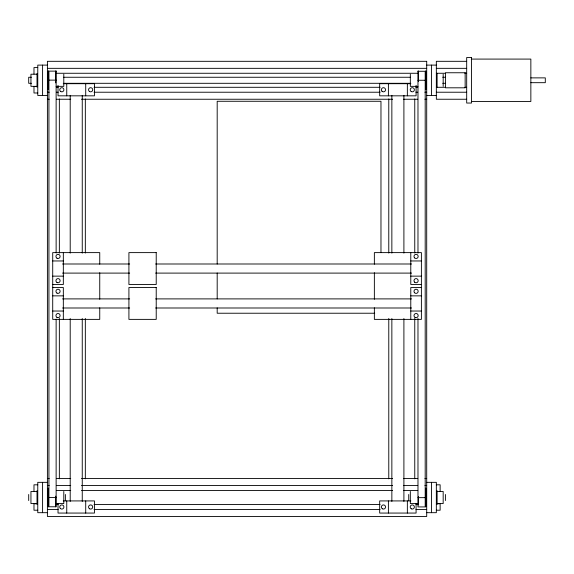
<?xml version="1.0" encoding="UTF-8"?>
<svg xmlns="http://www.w3.org/2000/svg" width="574" height="574" viewBox="0 0 574 574"><rect width="100%" height="100%" fill="white"/><g stroke="black" fill="none" stroke-linecap="round" stroke-linejoin="round"><path stroke-width="0.86" d="M471.505 59.086L530.85 59.086L530.85 101.476L471.505 101.476M466.684 61.318L436.34 61.318L436.34 99.245L466.684 99.245M47.405 65.106L37.769 65.106L37.769 95.456L47.405 95.456M426.704 65.106L436.34 65.106M37.769 67.574L33.981 67.574L33.981 74.024M47.405 68.335L426.704 68.335M436.34 68.335L466.684 68.335M56.13 71.133L48.926 71.133L48.926 506.777L56.13 506.777L56.13 319.13M417.98 71.276L425.191 71.276L425.191 506.921L417.98 506.921L417.98 318.513M56.374 73.264L417.743 73.264M436.34 73.264L445.266 73.264M464.897 73.264L466.684 73.264M37.016 74.218L30.946 74.218L30.946 86.344L37.016 86.344M31.391 77.26L28.7 77.26L28.7 83.302L31.391 83.302M63.649 77.26L410.489 77.26M442.748 77.26L445.438 77.26M530.85 77.877L545.3 77.877L545.3 82.685L530.85 82.685M48.926 80.116L56.13 80.116M417.98 80.26L425.191 80.26M63.649 83.302L410.489 83.302M442.748 83.302L445.438 83.302M63.262 83.696L94.437 83.696L94.437 95.829L58.024 95.829L58.024 85.426M410.855 83.696L379.672 83.696L379.672 95.829L416.085 95.829L416.085 85.426M56.13 86.351L63.793 86.351L63.793 74.211M417.98 86.351L410.324 86.351L410.324 74.211M37.016 86.538L33.981 86.538L33.981 92.988L37.769 92.988M56.374 87.298L58.168 87.298M94.036 87.298L380.081 87.298M415.949 87.298L417.743 87.298M436.34 87.298L445.266 87.298M464.897 87.298L466.684 87.298M47.405 92.227L49.199 92.227M56.374 92.227L58.168 92.227M94.036 92.227L380.081 92.227M415.949 92.227L417.743 92.227M424.911 92.227L426.704 92.227M436.34 92.227L466.684 92.227M426.704 95.456L436.34 95.456M47.405 99.245L49.199 99.245M56.374 99.245L70.717 99.245M81.479 99.245L392.63 99.245M403.393 99.245L417.743 99.245M424.911 99.245L426.704 99.245M52.715 260.962L63.334 260.962M410.776 260.962L421.395 260.962M62.559 263.997L129.674 263.997M155.626 263.997L411.551 263.997M62.559 273.102L129.674 273.102M155.626 273.102L411.551 273.102M52.715 276.137L63.334 276.137M410.776 276.137L421.395 276.137M52.715 284.482L63.334 284.482L63.334 252.617M421.395 284.482L410.776 284.482L410.776 252.617M52.715 287.517L63.334 287.517L63.334 319.374M421.395 287.517L410.776 287.517L410.776 319.374M52.715 295.861L63.334 295.861M410.776 295.861L421.395 295.861M62.559 298.896L129.674 298.896M155.626 298.896L411.551 298.896M62.559 307.994L129.674 307.994M155.626 307.994L411.551 307.994M52.715 311.029L63.334 311.029M410.776 311.029L421.395 311.029M374.707 313.232L217.187 313.232L217.187 307.865M47.405 478.544L49.199 478.544M56.374 478.544L70.717 478.544M81.479 478.544L392.63 478.544M403.393 478.544L417.743 478.544M424.911 478.544L426.704 478.544M47.405 482.339L37.769 482.339L37.769 512.682L47.405 512.682M426.704 482.339L436.34 482.339L436.34 512.682L426.704 512.682M37.769 484.808L33.981 484.808L33.981 491.251M436.34 484.808L440.136 484.808L440.136 491.251M47.405 485.561L49.199 485.561M56.374 485.561L70.717 485.561M81.479 485.561L392.63 485.561M403.393 485.561L417.743 485.561M424.911 485.561L426.704 485.561M56.374 490.497L70.717 490.497M81.479 490.497L392.63 490.497M403.393 490.497L417.743 490.497M37.016 491.444L30.946 491.444L30.946 503.577L37.016 503.577M437.101 491.444L443.171 491.444L443.171 503.577L437.101 503.577M48.926 497.514L56.13 497.514M417.98 497.651L425.191 497.651M63.262 500.923L94.437 500.923L94.437 513.063L58.024 513.063L58.024 503.527M410.855 500.923L379.672 500.923L379.672 513.063L416.085 513.063L416.085 503.527M56.13 503.577L63.793 503.577L63.793 491.444M417.98 503.577L410.324 503.577L410.324 491.444M37.016 503.771L33.981 503.771L33.981 510.221L37.769 510.221M436.34 503.771L440.136 503.771L440.136 510.221L436.34 510.221M56.374 504.532L58.168 504.532M94.036 504.532L380.081 504.532M415.949 504.532L417.743 504.532M47.405 509.461L58.168 509.461M94.036 509.461L380.081 509.461M415.949 509.461L426.704 509.461M445.41 494.494L445.41 500.535M443.171 74.218L443.171 86.344M437.101 73.45L437.101 87.112M437.101 490.684L437.101 504.338M431.526 65.106L431.526 95.456M431.526 482.339L431.526 512.682M425.951 70.975L425.951 89.587M425.951 488.209L425.951 506.82M425.571 70.975L425.571 89.587M425.571 488.209L425.571 506.82M418.36 71.011L418.36 81.666M418.36 496.46L418.36 505.012M417.98 71.011L417.98 253.127M414.758 98.95L414.758 253.055M414.758 318.462L414.758 478.845M408.731 494.494L408.731 500.535M407.361 83.696L407.361 95.829M407.361 500.923L407.361 513.063M403.902 95.349L403.902 253.112M403.902 318.548L403.902 501.411M391.855 95.349L391.855 253.112M391.855 318.548L391.855 501.411M388.777 98.95L388.777 253.055M388.777 318.462L388.777 478.845M388.397 83.696L388.397 95.829M388.397 500.923L388.397 513.063M380.971 252.417L380.971 101.275L217.187 101.275L217.187 264.04M374.363 264.191L374.363 252.617L421.395 252.617L421.395 319.374L374.363 319.374L374.363 307.808M374.363 272.722L374.363 299.276M217.187 272.987L217.187 298.918M99.747 264.191L99.747 252.617L52.715 252.617L52.715 319.374L99.747 319.374L99.747 307.808M99.747 272.722L99.747 299.276M85.713 83.696L85.713 95.829M85.713 500.923L85.713 513.063M85.332 98.95L85.332 253.055M85.332 318.462L85.332 478.845M82.254 95.349L82.254 253.112M82.254 318.548L82.254 501.411M70.207 95.349L70.207 253.112M70.207 318.548L70.207 501.411M66.749 83.696L66.749 95.829M66.749 500.923L66.749 513.063M65.379 494.494L65.379 500.535M59.352 98.95L59.352 253.055M59.352 318.462L59.352 478.845M56.13 71.011L56.13 252.983M55.75 71.011L55.75 82.907M55.75 496.13L55.75 506.785M48.546 70.975L48.546 89.587M48.546 488.209L48.546 506.82M48.166 70.975L48.166 89.587M48.166 488.209L48.166 506.82M42.591 65.106L42.591 95.456M42.591 482.339L42.591 512.682M37.016 73.45L37.016 87.112M37.016 490.684L37.016 504.338M28.7 494.494L28.7 500.535M471.505 57.522L466.684 57.522L466.684 103.04L471.505 103.04L471.505 57.522M426.704 61.318L47.405 61.318L47.405 516.478L426.704 516.478L426.704 61.318M465.148 72.755L445.424 72.755L445.424 87.808L465.148 87.808L465.148 72.755M156.221 252.617L128.913 252.617L128.913 284.482L156.221 284.482L156.221 252.617M156.221 287.517L128.913 287.517L128.913 319.374L156.221 319.374L156.221 287.517M56.984 317.393A2.088 2.088 0 0 0 60.112 315.585A2.088 2.088 0 0 0 56.984 313.777A2.088 2.088 0 0 0 56.984 317.393M56.984 293.113A2.088 2.088 0 0 0 60.112 291.305A2.088 2.088 0 0 0 56.984 289.504A2.088 2.088 0 0 0 56.984 293.113M56.984 282.494A2.088 2.088 0 0 0 60.112 280.686A2.088 2.088 0 0 0 56.984 278.878A2.088 2.088 0 0 0 56.984 282.494M56.984 258.221A2.088 2.088 0 0 0 60.112 256.413A2.088 2.088 0 0 0 56.984 254.605A2.088 2.088 0 0 0 56.984 258.221M414.607 282.164A2.088 2.088 0 0 0 418.102 281.224A2.088 2.088 0 0 0 415.547 278.67A2.088 2.088 0 0 0 414.607 282.164M414.607 257.891A2.088 2.088 0 0 0 418.102 256.951A2.088 2.088 0 0 0 415.547 254.397A2.088 2.088 0 0 0 414.607 257.891M415.045 317.393A2.088 2.088 0 0 0 418.173 315.585A2.088 2.088 0 0 0 415.045 313.777A2.088 2.088 0 0 0 415.045 317.393M414.607 292.783A2.088 2.088 0 0 0 418.102 291.85A2.088 2.088 0 0 0 415.547 289.296A2.088 2.088 0 0 0 414.607 292.783M60.342 508.471A2.088 2.088 0 0 0 63.836 507.531A2.088 2.088 0 0 0 61.282 504.976A2.088 2.088 0 0 0 60.342 508.471M89.601 508.801A2.088 2.088 0 0 0 92.73 506.993A2.088 2.088 0 0 0 89.601 505.185A2.088 2.088 0 0 0 89.601 508.801M382.42 508.801A2.088 2.088 0 0 0 385.549 506.993A2.088 2.088 0 0 0 382.42 505.185A2.088 2.088 0 0 0 382.42 508.801M411.249 508.801A2.088 2.088 0 0 0 414.378 506.993A2.088 2.088 0 0 0 411.249 505.185A2.088 2.088 0 0 0 411.249 508.801M381.99 91.237A2.088 2.088 0 0 0 385.484 90.305A2.088 2.088 0 0 0 382.923 87.75A2.088 2.088 0 0 0 381.99 91.237M411.249 91.567A2.088 2.088 0 0 0 414.378 89.766A2.088 2.088 0 0 0 411.249 87.958A2.088 2.088 0 0 0 411.249 91.567M60.779 91.567A2.088 2.088 0 0 0 63.908 89.766A2.088 2.088 0 0 0 60.779 87.958A2.088 2.088 0 0 0 60.779 91.567M89.601 91.567A2.088 2.088 0 0 0 92.73 89.766A2.088 2.088 0 0 0 89.601 87.958A2.088 2.088 0 0 0 89.601 91.567"/></g></svg>
